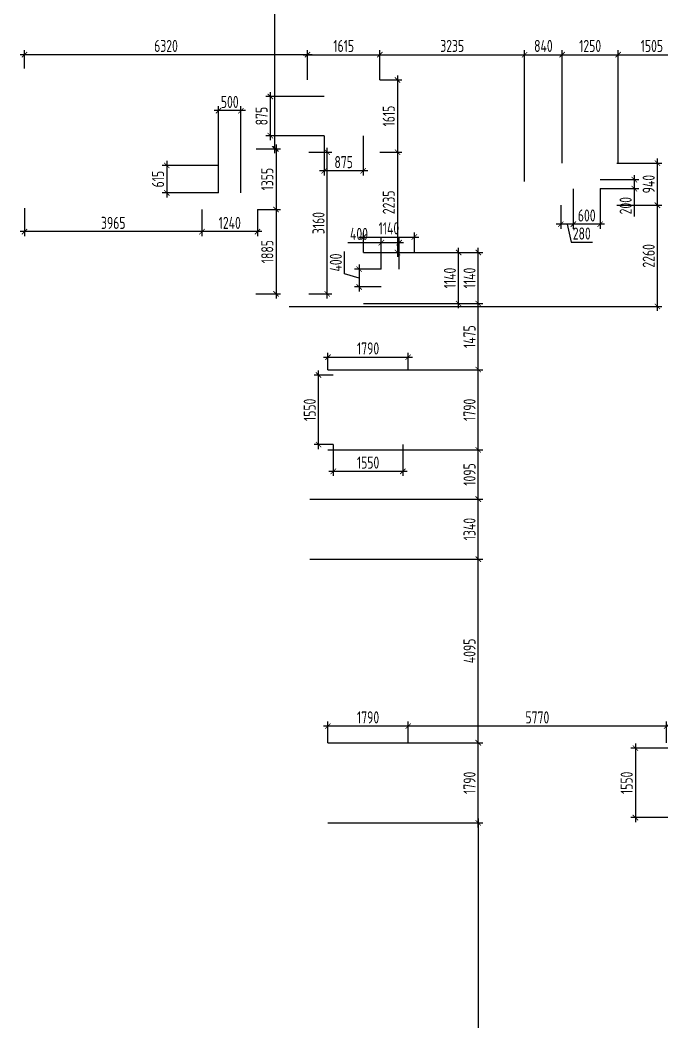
# Model space of a CAD drawing. Header units: millimetres. Extents: x -350007 to 536090, y -888 to 198380.
# Drawn here: x 188480 to 202813, y 90606 to 112961 of the extents above; entities that cross this region are included whole.
import ezdxf

# ---------------------------------------------------------------- set-up
doc = ezdxf.new("R2010")
doc.units = ezdxf.units.MM
doc.layers.add('АР_Размеры нов.', color=15, linetype='Continuous', lineweight=0)
doc.styles.add('ISOCPEUR', font='isocpeur.ttf', dxfattribs={"width": 0.7})
doc.dimstyles.new('R_100', dxfattribs={"dimtxt": 270, "dimasz": 120, "dimexe": 100, "dimexo": 0, "dimgap": 60, "dimtad": 1, "dimdec": 0, "dimrnd": 5, "dimzin": 0, "dimdsep": 46, "dimtxsty": 'ISOCPEUR', "dimblk": 'ARCHTICK', "dimcen": 0, "dimdle": 100, "dimclrd": 256, "dimclre": 256, "dimclrt": 256, "dimadec": 0, "dimazin": 0, "dimtfac": 2, "dimtdec": 0, "dimtofl": 0, "dimtmove": 1, "dimatfit": 3, "dimfxl": 1, "dimtvp": 3, "dimtolj": 1, "dimtzin": 0, "dimarcsym": 0})

# ---------------------------------------------------------------- blocks, each defined once
blk = doc.blocks.new('_ArchTick')
at = {"color": 0, "linetype": 'ByBlock', "const_width": 0.15}
blk.add_lwpolyline([(-0.5, -0.5), (0.5, 0.5)], dxfattribs=at)
blk = doc.blocks.new('*D4752')
at = {"layer": 'АР_Размеры нов.', "lineweight": -2, "transparency": 16777216}
for p, q in [((195355, 95046), (198811, 95046)), ((198711, 95146), (198711, 82176)), ((195355, 82276), (198811, 82276))]:
    blk.add_line(p, q, dxfattribs=at)
at = {"layer": 'АР_Размеры нов.', "lineweight": -2, "transparency": 16777216, "xscale": 120, "yscale": 120, "zscale": 120}
for p, rotation in [((198711, 95046), 90), ((198711, 82276), 270)]:
    blk.add_blockref('_ArchTick', p, dxfattribs=dict(at, rotation=rotation))
at = {"layer": 'АР_Размеры нов.', "transparency": 16777216, "insert": (198516, 88661), "char_height": 270, "attachment_point": 5, "rotation": 90, "style": 'ISOCPEUR'}
blk.add_mtext('\\A1;12770', dxfattribs=at)
blk = doc.blocks.new('*D4753')
at = {"layer": 'АР_Размеры нов.', "lineweight": -2, "transparency": 16777216}
for p, q in [((195355, 96837), (198811, 96837)), ((198711, 94946), (198711, 96937)), ((195355, 95046), (198811, 95046))]:
    blk.add_line(p, q, dxfattribs=at)
at = {"layer": 'АР_Размеры нов.', "lineweight": -2, "transparency": 16777216, "xscale": 120, "yscale": 120, "zscale": 120}
for p, rotation in [((198711, 96837), 90), ((198711, 95046), 270)]:
    blk.add_blockref('_ArchTick', p, dxfattribs=dict(at, rotation=rotation))
at = {"layer": 'АР_Размеры нов.', "transparency": 16777216, "insert": (198516, 95942), "char_height": 270, "attachment_point": 5, "rotation": 90, "style": 'ISOCPEUR'}
blk.add_mtext('\\A1;1790', dxfattribs=at)
blk = doc.blocks.new('*D4754')
at = {"layer": 'АР_Размеры нов.', "lineweight": -2, "transparency": 16777216}
for p, q in [((194951, 100933), (198811, 100933)), ((198711, 96737), (198711, 101033)), ((195355, 96837), (198811, 96837))]:
    blk.add_line(p, q, dxfattribs=at)
at = {"layer": 'АР_Размеры нов.', "lineweight": -2, "transparency": 16777216, "xscale": 120, "yscale": 120, "zscale": 120}
for p, rotation in [((198711, 100933), 90), ((198711, 96837), 270)]:
    blk.add_blockref('_ArchTick', p, dxfattribs=dict(at, rotation=rotation))
at = {"layer": 'АР_Размеры нов.', "transparency": 16777216, "insert": (198516, 98885), "char_height": 270, "attachment_point": 5, "rotation": 90, "style": 'ISOCPEUR'}
blk.add_mtext('\\A1;4095', dxfattribs=at)
blk = doc.blocks.new('*D4755')
at = {"layer": 'АР_Размеры нов.', "lineweight": -2, "transparency": 16777216}
for p, q in [((194951, 102273), (198811, 102273)), ((198711, 100833), (198711, 102373)), ((194951, 100933), (198811, 100933))]:
    blk.add_line(p, q, dxfattribs=at)
at = {"layer": 'АР_Размеры нов.', "lineweight": -2, "transparency": 16777216, "xscale": 120, "yscale": 120, "zscale": 120}
for p, rotation in [((198711, 102273), 90), ((198711, 100933), 270)]:
    blk.add_blockref('_ArchTick', p, dxfattribs=dict(at, rotation=rotation))
at = {"layer": 'АР_Размеры нов.', "transparency": 16777216, "insert": (198516, 101603), "char_height": 270, "attachment_point": 5, "rotation": 90, "style": 'ISOCPEUR'}
blk.add_mtext('\\A1;1340', dxfattribs=at)
blk = doc.blocks.new('*D4756')
at = {"layer": 'АР_Размеры нов.', "lineweight": -2, "transparency": 16777216}
for p, q in [((195355, 103369), (198811, 103369)), ((198711, 102173), (198711, 103469)), ((194951, 102273), (198811, 102273))]:
    blk.add_line(p, q, dxfattribs=at)
at = {"layer": 'АР_Размеры нов.', "lineweight": -2, "transparency": 16777216, "xscale": 120, "yscale": 120, "zscale": 120}
for p, rotation in [((198711, 103369), 90), ((198711, 102273), 270)]:
    blk.add_blockref('_ArchTick', p, dxfattribs=dict(at, rotation=rotation))
at = {"layer": 'АР_Размеры нов.', "transparency": 16777216, "insert": (198516, 102821), "char_height": 270, "attachment_point": 5, "rotation": 90, "style": 'ISOCPEUR'}
blk.add_mtext('\\A1;1095', dxfattribs=at)
blk = doc.blocks.new('*D4757')
at = {"layer": 'АР_Размеры нов.', "lineweight": -2, "transparency": 16777216}
for p, q in [((195355, 105160), (198811, 105160)), ((198711, 103269), (198711, 105260)), ((195355, 103369), (198811, 103369))]:
    blk.add_line(p, q, dxfattribs=at)
at = {"layer": 'АР_Размеры нов.', "lineweight": -2, "transparency": 16777216, "xscale": 120, "yscale": 120, "zscale": 120}
for p, rotation in [((198711, 105160), 90), ((198711, 103369), 270)]:
    blk.add_blockref('_ArchTick', p, dxfattribs=dict(at, rotation=rotation))
at = {"layer": 'АР_Размеры нов.', "transparency": 16777216, "insert": (198516, 104264), "char_height": 270, "attachment_point": 5, "rotation": 90, "style": 'ISOCPEUR'}
blk.add_mtext('\\A1;1790', dxfattribs=at)
blk = doc.blocks.new('*D4758')
at = {"layer": 'АР_Размеры нов.', "lineweight": -2, "transparency": 16777216}
for p, q in [((196146, 106635), (198811, 106635)), ((198711, 105060), (198711, 106735)), ((195355, 105160), (198811, 105160))]:
    blk.add_line(p, q, dxfattribs=at)
at = {"layer": 'АР_Размеры нов.', "lineweight": -2, "transparency": 16777216, "xscale": 120, "yscale": 120, "zscale": 120}
for p, rotation in [((198711, 106635), 90), ((198711, 105160), 270)]:
    blk.add_blockref('_ArchTick', p, dxfattribs=dict(at, rotation=rotation))
at = {"layer": 'АР_Размеры нов.', "transparency": 16777216, "insert": (198516, 105897), "char_height": 270, "attachment_point": 5, "rotation": 90, "style": 'ISOCPEUR'}
blk.add_mtext('\\A1;1475', dxfattribs=at)
blk = doc.blocks.new('*D4759')
at = {"layer": 'АР_Размеры нов.', "lineweight": -2, "transparency": 16777216}
for p, q in [((196146, 107775), (198811, 107775)), ((198711, 106535), (198711, 107875)), ((196146, 106635), (198811, 106635))]:
    blk.add_line(p, q, dxfattribs=at)
at = {"layer": 'АР_Размеры нов.', "lineweight": -2, "transparency": 16777216, "xscale": 120, "yscale": 120, "zscale": 120}
for p, rotation in [((198711, 107775), 90), ((198711, 106635), 270)]:
    blk.add_blockref('_ArchTick', p, dxfattribs=dict(at, rotation=rotation))
at = {"layer": 'АР_Размеры нов.', "transparency": 16777216, "insert": (198516, 107205), "char_height": 270, "attachment_point": 5, "rotation": 90, "style": 'ISOCPEUR'}
blk.add_mtext('\\A1;1140', dxfattribs=at)
blk = doc.blocks.new('*D4746')
at = {"layer": 'АР_Размеры нов.', "lineweight": -2, "transparency": 16777216}
for p, q in [((196146, 107775), (196146, 108219)), ((197284, 107775), (197284, 108219)), ((196046, 108119), (197384, 108119))]:
    blk.add_line(p, q, dxfattribs=at)
at = {"layer": 'АР_Размеры нов.', "lineweight": -2, "transparency": 16777216, "xscale": 120, "yscale": 120, "zscale": 120}
for p, rotation in [((196146, 108119), 180.0040143707892), ((197284, 108119), 0.004014370789211472)]:
    blk.add_blockref('_ArchTick', p, dxfattribs=dict(at, rotation=rotation))
at = {"layer": 'АР_Размеры нов.', "transparency": 16777216, "insert": (196715, 108314), "char_height": 270, "attachment_point": 5, "rotation": 0.004, "style": 'ISOCPEUR'}
blk.add_mtext('\\A1;1140', dxfattribs=at)
blk = doc.blocks.new('*D4747')
at = {"layer": 'АР_Размеры нов.', "lineweight": -2, "transparency": 16777216}
for p, q in [((195355, 105160), (195355, 105538)), ((197146, 105160), (197146, 105538)), ((195255, 105438), (197246, 105438))]:
    blk.add_line(p, q, dxfattribs=at)
at = {"layer": 'АР_Размеры нов.', "lineweight": -2, "transparency": 16777216, "xscale": 120, "yscale": 120, "zscale": 120, "rotation": 180}
blk.add_blockref('_ArchTick', (195355, 105438), dxfattribs=at)
at = {"layer": 'АР_Размеры нов.', "lineweight": -2, "transparency": 16777216, "xscale": 120, "yscale": 120, "zscale": 120}
blk.add_blockref('_ArchTick', (197146, 105438), dxfattribs=at)
at = {"layer": 'АР_Размеры нов.', "transparency": 16777216, "insert": (196251, 105633), "char_height": 270, "attachment_point": 5, "style": 'ISOCPEUR'}
blk.add_mtext('\\A1;1790', dxfattribs=at)
blk = doc.blocks.new('*D4742')
at = {"layer": 'АР_Размеры нов.', "lineweight": -2, "transparency": 16777216}
for p, q in [((195144, 103389), (195144, 105140)), ((195475, 105040), (195044, 105040)), ((195475, 103489), (195044, 103489))]:
    blk.add_line(p, q, dxfattribs=at)
at = {"layer": 'АР_Размеры нов.', "lineweight": -2, "transparency": 16777216, "xscale": 120, "yscale": 120, "zscale": 120}
for p, rotation in [((195144, 105040), 90), ((195144, 103489), 270)]:
    blk.add_blockref('_ArchTick', p, dxfattribs=dict(at, rotation=rotation))
at = {"layer": 'АР_Размеры нов.', "transparency": 16777216, "insert": (194949, 104264), "char_height": 270, "attachment_point": 5, "rotation": 90, "style": 'ISOCPEUR'}
blk.add_mtext('\\A1;1550', dxfattribs=at)
blk = doc.blocks.new('*D4743')
at = {"layer": 'АР_Размеры нов.', "lineweight": -2, "transparency": 16777216}
for p, q in [((195475, 103489), (195475, 102792)), ((197026, 103489), (197026, 102792)), ((195375, 102892), (197126, 102892))]:
    blk.add_line(p, q, dxfattribs=at)
at = {"layer": 'АР_Размеры нов.', "lineweight": -2, "transparency": 16777216, "xscale": 120, "yscale": 120, "zscale": 120, "rotation": 180}
blk.add_blockref('_ArchTick', (195475, 102892), dxfattribs=at)
at = {"layer": 'АР_Размеры нов.', "lineweight": -2, "transparency": 16777216, "xscale": 120, "yscale": 120, "zscale": 120}
blk.add_blockref('_ArchTick', (197026, 102892), dxfattribs=at)
at = {"layer": 'АР_Размеры нов.', "transparency": 16777216, "insert": (196251, 103087), "char_height": 270, "attachment_point": 5, "style": 'ISOCPEUR'}
blk.add_mtext('\\A1;1550', dxfattribs=at)
blk = doc.blocks.new('*D4745')
at = {"layer": 'АР_Размеры нов.', "lineweight": -2, "transparency": 16777216}
for p, q in [((197146, 96837), (197146, 97307)), ((202915, 96837), (202915, 97307)), ((203015, 97207), (197046, 97207))]:
    blk.add_line(p, q, dxfattribs=at)
at = {"layer": 'АР_Размеры нов.', "lineweight": -2, "transparency": 16777216, "xscale": 120, "yscale": 120, "zscale": 120, "rotation": 180}
blk.add_blockref('_ArchTick', (197146, 97207), dxfattribs=at)
at = {"layer": 'АР_Размеры нов.', "lineweight": -2, "transparency": 16777216, "xscale": 120, "yscale": 120, "zscale": 120}
blk.add_blockref('_ArchTick', (202915, 97207), dxfattribs=at)
at = {"layer": 'АР_Размеры нов.', "transparency": 16777216, "insert": (200031, 97402), "char_height": 270, "attachment_point": 5, "style": 'ISOCPEUR'}
blk.add_mtext('\\A1;5770', dxfattribs=at)
blk = doc.blocks.new('*D4580')
at = {"layer": 'АР_Размеры нов.', "lineweight": -2, "transparency": 16777216}
for p, q in [((195355, 96837), (195355, 97307)), ((197146, 96837), (197146, 97307)), ((197246, 97207), (195255, 97207))]:
    blk.add_line(p, q, dxfattribs=at)
at = {"layer": 'АР_Размеры нов.', "lineweight": -2, "transparency": 16777216, "xscale": 120, "yscale": 120, "zscale": 120, "rotation": 180}
blk.add_blockref('_ArchTick', (195355, 97207), dxfattribs=at)
at = {"layer": 'АР_Размеры нов.', "lineweight": -2, "transparency": 16777216, "xscale": 120, "yscale": 120, "zscale": 120}
blk.add_blockref('_ArchTick', (197146, 97207), dxfattribs=at)
at = {"layer": 'АР_Размеры нов.', "transparency": 16777216, "insert": (196251, 97402), "char_height": 270, "attachment_point": 5, "style": 'ISOCPEUR'}
blk.add_mtext('\\A1;1790', dxfattribs=at)
blk = doc.blocks.new('*D4587')
at = {"layer": 'АР_Размеры нов.', "lineweight": -2, "transparency": 16777216}
for p, q in [((202220, 96817), (202220, 95066)), ((203035, 96717), (202120, 96717)), ((203035, 95166), (202120, 95166))]:
    blk.add_line(p, q, dxfattribs=at)
at = {"layer": 'АР_Размеры нов.', "lineweight": -2, "transparency": 16777216, "xscale": 120, "yscale": 120, "zscale": 120}
for p, rotation in [((202220, 96717), 90), ((202220, 95166), 270)]:
    blk.add_blockref('_ArchTick', p, dxfattribs=dict(at, rotation=rotation))
at = {"layer": 'АР_Размеры нов.', "transparency": 16777216, "insert": (202025, 95942), "char_height": 270, "attachment_point": 5, "rotation": 90, "style": 'ISOCPEUR'}
blk.add_mtext('\\A1;1550', dxfattribs=at)
blk = doc.blocks.new('*D4595')
at = {"layer": 'АР_Размеры нов.', "lineweight": -2, "transparency": 16777216}
for p, q in [((200833, 109196), (200833, 108305)), ((201433, 109199), (201433, 108305)), ((201533, 108405), (200733, 108405))]:
    blk.add_line(p, q, dxfattribs=at)
at = {"layer": 'АР_Размеры нов.', "lineweight": -2, "transparency": 16777216, "xscale": 120, "yscale": 120, "zscale": 120, "rotation": 180}
blk.add_blockref('_ArchTick', (200833, 108405), dxfattribs=at)
at = {"layer": 'АР_Размеры нов.', "lineweight": -2, "transparency": 16777216, "xscale": 120, "yscale": 120, "zscale": 120}
blk.add_blockref('_ArchTick', (201433, 108405), dxfattribs=at)
at = {"layer": 'АР_Размеры нов.', "transparency": 16777216, "insert": (201133, 108600), "char_height": 270, "attachment_point": 5, "style": 'ISOCPEUR'}
blk.add_mtext('\\A1;600', dxfattribs=at)
blk = doc.blocks.new('*D4596')
at = {"layer": 'АР_Размеры нов.', "lineweight": -2, "transparency": 16777216}
for p, q in [((201433, 109400), (202297, 109400)), ((202197, 109099), (202197, 109500)), ((201433, 109199), (202297, 109199)), ((202197, 108580), (202197, 109199))]:
    blk.add_line(p, q, dxfattribs=at)
at = {"layer": 'АР_Размеры нов.', "lineweight": -2, "transparency": 16777216, "xscale": 120, "yscale": 120, "zscale": 120}
for p, rotation in [((202197, 109400), 90), ((202197, 109199), 270)]:
    blk.add_blockref('_ArchTick', p, dxfattribs=dict(at, rotation=rotation))
at = {"layer": 'АР_Размеры нов.', "transparency": 16777216, "insert": (202002, 108819), "char_height": 270, "attachment_point": 5, "rotation": 90, "style": 'ISOCPEUR'}
blk.add_mtext('\\A1;200', dxfattribs=at)
blk = doc.blocks.new('*D4599')
at = {"layer": 'АР_Размеры нов.', "lineweight": -2, "transparency": 16777216}
for p, q in [((200833, 109196), (200833, 108305)), ((200554, 108829), (200554, 108305)), ((200933, 108405), (200454, 108405)), ((200694, 108405), (200782, 108002)), ((200782, 108002), (201261, 108002))]:
    blk.add_line(p, q, dxfattribs=at)
at = {"layer": 'АР_Размеры нов.', "lineweight": -2, "transparency": 16777216, "xscale": 120, "yscale": 120, "zscale": 120, "rotation": 180}
blk.add_blockref('_ArchTick', (200554, 108405), dxfattribs=at)
at = {"layer": 'АР_Размеры нов.', "lineweight": -2, "transparency": 16777216, "xscale": 120, "yscale": 120, "zscale": 120}
blk.add_blockref('_ArchTick', (200833, 108405), dxfattribs=at)
at = {"layer": 'АР_Размеры нов.', "transparency": 16777216, "insert": (201022, 108197), "char_height": 270, "attachment_point": 5, "style": 'ISOCPEUR'}
blk.add_mtext('\\A1;280', dxfattribs=at)
blk = doc.blocks.new('*D4600')
at = {"layer": 'АР_Размеры нов.', "lineweight": -2, "transparency": 16777216}
for p, q in [((201803, 109770), (202811, 109770)), ((202711, 108729), (202711, 109870)), ((201803, 108829), (202811, 108829))]:
    blk.add_line(p, q, dxfattribs=at)
at = {"layer": 'АР_Размеры нов.', "lineweight": -2, "transparency": 16777216, "xscale": 120, "yscale": 120, "zscale": 120}
for p, rotation in [((202711, 109770), 90), ((202711, 108829), 270)]:
    blk.add_blockref('_ArchTick', p, dxfattribs=dict(at, rotation=rotation))
at = {"layer": 'АР_Размеры нов.', "transparency": 16777216, "insert": (202516, 109300), "char_height": 270, "attachment_point": 5, "rotation": 90, "style": 'ISOCPEUR'}
blk.add_mtext('\\A1;940', dxfattribs=at)
blk = doc.blocks.new('*D4601')
at = {"layer": 'АР_Размеры нов.', "lineweight": -2, "transparency": 16777216}
for p, q in [((202711, 106471), (202711, 108929)), ((201803, 108829), (202811, 108829)), ((194489, 106571), (202811, 106571))]:
    blk.add_line(p, q, dxfattribs=at)
at = {"layer": 'АР_Размеры нов.', "lineweight": -2, "transparency": 16777216, "xscale": 120, "yscale": 120, "zscale": 120}
for p, rotation in [((202711, 108829), 90), ((202711, 106571), 270)]:
    blk.add_blockref('_ArchTick', p, dxfattribs=dict(at, rotation=rotation))
at = {"layer": 'АР_Размеры нов.', "transparency": 16777216, "insert": (202516, 107700), "char_height": 270, "attachment_point": 5, "rotation": 90, "style": 'ISOCPEUR'}
blk.add_mtext('\\A1;2260', dxfattribs=at)
blk = doc.blocks.new('*D4668')
at = {"layer": 'АР_Размеры нов.', "lineweight": -2, "transparency": 16777216}
for p, q in [((193782, 110087), (194295, 110087)), ((194195, 110187), (194195, 108635)), ((193782, 108735), (194295, 108735))]:
    blk.add_line(p, q, dxfattribs=at)
at = {"layer": 'АР_Размеры нов.', "lineweight": -2, "transparency": 16777216, "xscale": 120, "yscale": 120, "zscale": 120}
for p, rotation in [((194195, 110087), 90), ((194195, 108735), 270)]:
    blk.add_blockref('_ArchTick', p, dxfattribs=dict(at, rotation=rotation))
at = {"layer": 'АР_Размеры нов.', "transparency": 16777216, "insert": (194000, 109411), "char_height": 270, "attachment_point": 5, "rotation": 90, "style": 'ISOCPEUR'}
blk.add_mtext('\\A1;1355', dxfattribs=at)
blk = doc.blocks.new('*D4669')
at = {"layer": 'АР_Размеры нов.', "lineweight": -2, "transparency": 16777216}
for p, q in [((192542, 108735), (192542, 108140)), ((193782, 108735), (193782, 108140)), ((193882, 108240), (192442, 108240))]:
    blk.add_line(p, q, dxfattribs=at)
at = {"layer": 'АР_Размеры нов.', "lineweight": -2, "transparency": 16777216, "xscale": 120, "yscale": 120, "zscale": 120, "rotation": 180}
blk.add_blockref('_ArchTick', (192542, 108240), dxfattribs=at)
at = {"layer": 'АР_Размеры нов.', "lineweight": -2, "transparency": 16777216, "xscale": 120, "yscale": 120, "zscale": 120}
blk.add_blockref('_ArchTick', (193782, 108240), dxfattribs=at)
at = {"layer": 'АР_Размеры нов.', "transparency": 16777216, "insert": (193162, 108435), "char_height": 270, "attachment_point": 5, "style": 'ISOCPEUR'}
blk.add_mtext('\\A1;1240', dxfattribs=at)
blk = doc.blocks.new('*D4670')
at = {"layer": 'АР_Размеры нов.', "lineweight": -2, "transparency": 16777216}
for p, q in [((188580, 108760), (188580, 108140)), ((192542, 108735), (192542, 108140)), ((192642, 108240), (188480, 108240))]:
    blk.add_line(p, q, dxfattribs=at)
at = {"layer": 'АР_Размеры нов.', "lineweight": -2, "transparency": 16777216, "xscale": 120, "yscale": 120, "zscale": 120, "rotation": 180}
blk.add_blockref('_ArchTick', (188580, 108240), dxfattribs=at)
at = {"layer": 'АР_Размеры нов.', "lineweight": -2, "transparency": 16777216, "xscale": 120, "yscale": 120, "zscale": 120}
blk.add_blockref('_ArchTick', (192542, 108240), dxfattribs=at)
at = {"layer": 'АР_Размеры нов.', "transparency": 16777216, "insert": (190561, 108435), "char_height": 270, "attachment_point": 5, "style": 'ISOCPEUR'}
blk.add_mtext('\\A1;3965', dxfattribs=at)
blk = doc.blocks.new('*D4671')
at = {"layer": 'АР_Размеры нов.', "lineweight": -2, "transparency": 16777216}
for p, q in [((193782, 108735), (194295, 108735)), ((194195, 108835), (194195, 106751)), ((193748, 106851), (194295, 106851))]:
    blk.add_line(p, q, dxfattribs=at)
at = {"layer": 'АР_Размеры нов.', "lineweight": -2, "transparency": 16777216, "xscale": 120, "yscale": 120, "zscale": 120}
for p, rotation in [((194195, 108735), 90), ((194195, 106851), 270)]:
    blk.add_blockref('_ArchTick', p, dxfattribs=dict(at, rotation=rotation))
at = {"layer": 'АР_Размеры нов.', "transparency": 16777216, "insert": (194000, 107793), "char_height": 270, "attachment_point": 5, "rotation": 90, "style": 'ISOCPEUR'}
blk.add_mtext('\\A1;1885', dxfattribs=at)
blk = doc.blocks.new('*D4672')
at = {"layer": 'АР_Размеры нов.', "lineweight": -2, "transparency": 16777216}
for p, q in [((197315, 107775), (198372, 107775)), ((198272, 106535), (198272, 107875)), ((197315, 106635), (198372, 106635))]:
    blk.add_line(p, q, dxfattribs=at)
at = {"layer": 'АР_Размеры нов.', "lineweight": -2, "transparency": 16777216, "xscale": 120, "yscale": 120, "zscale": 120}
for p, rotation in [((198272, 107775), 90), ((198272, 106635), 270)]:
    blk.add_blockref('_ArchTick', p, dxfattribs=dict(at, rotation=rotation))
at = {"layer": 'АР_Размеры нов.', "transparency": 16777216, "insert": (198077, 107205), "char_height": 270, "attachment_point": 5, "rotation": 90, "style": 'ISOCPEUR'}
blk.add_mtext('\\A1;1140', dxfattribs=at)
blk = doc.blocks.new('*D4673')
at = {"layer": 'АР_Размеры нов.', "lineweight": -2, "transparency": 16777216}
for p, q in [((194929, 110011), (195439, 110011)), ((195339, 106751), (195339, 110111)), ((194929, 106851), (195439, 106851))]:
    blk.add_line(p, q, dxfattribs=at)
at = {"layer": 'АР_Размеры нов.', "lineweight": -2, "transparency": 16777216, "xscale": 120, "yscale": 120, "zscale": 120}
for p, rotation in [((195339, 110011), 90), ((195339, 106851), 270)]:
    blk.add_blockref('_ArchTick', p, dxfattribs=dict(at, rotation=rotation))
at = {"layer": 'АР_Размеры нов.', "transparency": 16777216, "insert": (195144, 108431), "char_height": 270, "attachment_point": 5, "rotation": 90, "style": 'ISOCPEUR'}
blk.add_mtext('\\A1;3160', dxfattribs=at)
blk = doc.blocks.new('*D4674')
at = {"layer": 'АР_Размеры нов.', "lineweight": -2, "transparency": 16777216}
for p, q in [((196512, 111624), (197008, 111624)), ((196908, 111724), (196908, 109911)), ((196512, 110011), (197008, 110011))]:
    blk.add_line(p, q, dxfattribs=at)
at = {"layer": 'АР_Размеры нов.', "lineweight": -2, "transparency": 16777216, "xscale": 120, "yscale": 120, "zscale": 120}
for p, rotation in [((196908, 111624), 90), ((196908, 110011), 270)]:
    blk.add_blockref('_ArchTick', p, dxfattribs=dict(at, rotation=rotation))
at = {"layer": 'АР_Размеры нов.', "transparency": 16777216, "insert": (196713, 110818), "char_height": 270, "attachment_point": 5, "rotation": 90, "style": 'ISOCPEUR'}
blk.add_mtext('\\A1;1615', dxfattribs=at)
blk = doc.blocks.new('*D4675')
at = {"layer": 'АР_Размеры нов.', "lineweight": -2, "transparency": 16777216}
for p, q in [((188580, 111883), (188580, 112288)), ((194899, 111624), (194899, 112288)), ((194999, 112188), (188480, 112188))]:
    blk.add_line(p, q, dxfattribs=at)
at = {"layer": 'АР_Размеры нов.', "lineweight": -2, "transparency": 16777216, "xscale": 120, "yscale": 120, "zscale": 120, "rotation": 180}
blk.add_blockref('_ArchTick', (188580, 112188), dxfattribs=at)
at = {"layer": 'АР_Размеры нов.', "lineweight": -2, "transparency": 16777216, "xscale": 120, "yscale": 120, "zscale": 120}
blk.add_blockref('_ArchTick', (194899, 112188), dxfattribs=at)
at = {"layer": 'АР_Размеры нов.', "transparency": 16777216, "insert": (191739, 112383), "char_height": 270, "attachment_point": 5, "style": 'ISOCPEUR'}
blk.add_mtext('\\A1;6320', dxfattribs=at)
blk = doc.blocks.new('*D4676')
at = {"layer": 'АР_Размеры нов.', "lineweight": -2, "transparency": 16777216}
for p, q in [((194899, 111624), (194899, 112288)), ((196512, 111624), (196512, 112288)), ((194799, 112188), (196612, 112188))]:
    blk.add_line(p, q, dxfattribs=at)
at = {"layer": 'АР_Размеры нов.', "lineweight": -2, "transparency": 16777216, "xscale": 120, "yscale": 120, "zscale": 120, "rotation": 180}
blk.add_blockref('_ArchTick', (194899, 112188), dxfattribs=at)
at = {"layer": 'АР_Размеры нов.', "lineweight": -2, "transparency": 16777216, "xscale": 120, "yscale": 120, "zscale": 120}
blk.add_blockref('_ArchTick', (196512, 112188), dxfattribs=at)
at = {"layer": 'АР_Размеры нов.', "transparency": 16777216, "insert": (195706, 112383), "char_height": 270, "attachment_point": 5, "style": 'ISOCPEUR'}
blk.add_mtext('\\A1;1615', dxfattribs=at)
blk = doc.blocks.new('*D4677')
at = {"layer": 'АР_Размеры нов.', "lineweight": -2, "transparency": 16777216}
for p, q in [((196512, 111624), (196512, 112288)), ((199746, 109361), (199746, 112288)), ((196412, 112188), (199846, 112188))]:
    blk.add_line(p, q, dxfattribs=at)
at = {"layer": 'АР_Размеры нов.', "lineweight": -2, "transparency": 16777216, "xscale": 120, "yscale": 120, "zscale": 120, "rotation": 180}
blk.add_blockref('_ArchTick', (196512, 112188), dxfattribs=at)
at = {"layer": 'АР_Размеры нов.', "lineweight": -2, "transparency": 16777216, "xscale": 120, "yscale": 120, "zscale": 120}
blk.add_blockref('_ArchTick', (199746, 112188), dxfattribs=at)
at = {"layer": 'АР_Размеры нов.', "transparency": 16777216, "insert": (198129, 112383), "char_height": 270, "attachment_point": 5, "style": 'ISOCPEUR'}
blk.add_mtext('\\A1;3235', dxfattribs=at)
blk = doc.blocks.new('*D4678')
at = {"layer": 'АР_Размеры нов.', "lineweight": -2, "transparency": 16777216}
for p, q in [((199746, 109361), (199746, 112288)), ((200584, 109770), (200584, 112288)), ((199646, 112188), (200684, 112188))]:
    blk.add_line(p, q, dxfattribs=at)
at = {"layer": 'АР_Размеры нов.', "lineweight": -2, "transparency": 16777216, "xscale": 120, "yscale": 120, "zscale": 120, "rotation": 180}
blk.add_blockref('_ArchTick', (199746, 112188), dxfattribs=at)
at = {"layer": 'АР_Размеры нов.', "lineweight": -2, "transparency": 16777216, "xscale": 120, "yscale": 120, "zscale": 120}
blk.add_blockref('_ArchTick', (200584, 112188), dxfattribs=at)
at = {"layer": 'АР_Размеры нов.', "transparency": 16777216, "insert": (200165, 112383), "char_height": 270, "attachment_point": 5, "style": 'ISOCPEUR'}
blk.add_mtext('\\A1;840', dxfattribs=at)
blk = doc.blocks.new('*D4679')
at = {"layer": 'АР_Размеры нов.', "lineweight": -2, "transparency": 16777216}
for p, q in [((200584, 109770), (200584, 112288)), ((201834, 109770), (201834, 112288)), ((200484, 112188), (201934, 112188))]:
    blk.add_line(p, q, dxfattribs=at)
at = {"layer": 'АР_Размеры нов.', "lineweight": -2, "transparency": 16777216, "xscale": 120, "yscale": 120, "zscale": 120, "rotation": 180}
blk.add_blockref('_ArchTick', (200584, 112188), dxfattribs=at)
at = {"layer": 'АР_Размеры нов.', "lineweight": -2, "transparency": 16777216, "xscale": 120, "yscale": 120, "zscale": 120}
blk.add_blockref('_ArchTick', (201834, 112188), dxfattribs=at)
at = {"layer": 'АР_Размеры нов.', "transparency": 16777216, "insert": (201209, 112383), "char_height": 270, "attachment_point": 5, "style": 'ISOCPEUR'}
blk.add_mtext('\\A1;1250', dxfattribs=at)
blk = doc.blocks.new('*D4680')
at = {"layer": 'АР_Размеры нов.', "lineweight": -2, "transparency": 16777216}
for p, q in [((201834, 109770), (201834, 112288)), ((203341, 109909), (203341, 112288)), ((201734, 112188), (203441, 112188))]:
    blk.add_line(p, q, dxfattribs=at)
at = {"layer": 'АР_Размеры нов.', "lineweight": -2, "transparency": 16777216, "xscale": 120, "yscale": 120, "zscale": 120, "rotation": 180}
blk.add_blockref('_ArchTick', (201834, 112188), dxfattribs=at)
at = {"layer": 'АР_Размеры нов.', "lineweight": -2, "transparency": 16777216, "xscale": 120, "yscale": 120, "zscale": 120}
blk.add_blockref('_ArchTick', (203341, 112188), dxfattribs=at)
at = {"layer": 'АР_Размеры нов.', "transparency": 16777216, "insert": (202587, 112383), "char_height": 270, "attachment_point": 5, "style": 'ISOCPEUR'}
blk.add_mtext('\\A1;1505', dxfattribs=at)
blk = doc.blocks.new('*D4682')
at = {"layer": 'АР_Размеры нов.', "lineweight": -2, "transparency": 16777216}
for p, q in [((196512, 110011), (197008, 110011)), ((196908, 110111), (196908, 107675)), ((196534, 107775), (197008, 107775))]:
    blk.add_line(p, q, dxfattribs=at)
at = {"layer": 'АР_Размеры нов.', "lineweight": -2, "transparency": 16777216, "xscale": 120, "yscale": 120, "zscale": 120}
for p, rotation in [((196908, 110011), 90), ((196908, 107775), 270)]:
    blk.add_blockref('_ArchTick', p, dxfattribs=dict(at, rotation=rotation))
at = {"layer": 'АР_Размеры нов.', "transparency": 16777216, "insert": (196713, 108893), "char_height": 270, "attachment_point": 5, "rotation": 90, "style": 'ISOCPEUR'}
blk.add_mtext('\\A1;2235', dxfattribs=at)
blk = doc.blocks.new('*D4683')
at = {"layer": 'АР_Размеры нов.', "lineweight": -2, "transparency": 16777216}
for p, q in [((195726, 107302), (195726, 107800)), ((196546, 107405), (195951, 107405)), ((196051, 107505), (196051, 106905)), ((196051, 107205), (195726, 107302)), ((196546, 107005), (195951, 107005))]:
    blk.add_line(p, q, dxfattribs=at)
at = {"layer": 'АР_Размеры нов.', "lineweight": -2, "transparency": 16777216, "xscale": 120, "yscale": 120, "zscale": 120}
for p, rotation in [((196051, 107405), 90), ((196051, 107005), 270)]:
    blk.add_blockref('_ArchTick', p, dxfattribs=dict(at, rotation=rotation))
at = {"layer": 'АР_Размеры нов.', "transparency": 16777216, "insert": (195531, 107551), "char_height": 270, "attachment_point": 5, "rotation": 90, "style": 'ISOCPEUR'}
blk.add_mtext('\\A1;400', dxfattribs=at)
blk = doc.blocks.new('*D4684')
at = {"layer": 'АР_Размеры нов.', "lineweight": -2, "transparency": 16777216}
for p, q in [((195799, 107995), (196546, 107995)), ((196446, 107995), (197045, 107995)), ((196546, 107405), (196546, 108095)), ((196945, 107405), (196945, 108095))]:
    blk.add_line(p, q, dxfattribs=at)
at = {"layer": 'АР_Размеры нов.', "lineweight": -2, "transparency": 16777216, "xscale": 120, "yscale": 120, "zscale": 120, "rotation": 180}
blk.add_blockref('_ArchTick', (196546, 107995), dxfattribs=at)
at = {"layer": 'АР_Размеры нов.', "lineweight": -2, "transparency": 16777216, "xscale": 120, "yscale": 120, "zscale": 120}
blk.add_blockref('_ArchTick', (196945, 107995), dxfattribs=at)
at = {"layer": 'АР_Размеры нов.', "transparency": 16777216, "insert": (196048, 108190), "char_height": 270, "attachment_point": 5, "style": 'ISOCPEUR'}
blk.add_mtext('\\A1;400', dxfattribs=at)
blk = doc.blocks.new('*D4685')
at = {"layer": 'АР_Размеры нов.', "lineweight": -2, "transparency": 16777216}
for p, q in [((193512, 110939), (192812, 110939)), ((192912, 109105), (192912, 111039)), ((193412, 109105), (193412, 111039))]:
    blk.add_line(p, q, dxfattribs=at)
at = {"layer": 'АР_Размеры нов.', "lineweight": -2, "transparency": 16777216, "xscale": 120, "yscale": 120, "zscale": 120, "rotation": 180}
blk.add_blockref('_ArchTick', (192912, 110939), dxfattribs=at)
at = {"layer": 'АР_Размеры нов.', "lineweight": -2, "transparency": 16777216, "xscale": 120, "yscale": 120, "zscale": 120}
blk.add_blockref('_ArchTick', (193412, 110939), dxfattribs=at)
at = {"layer": 'АР_Размеры нов.', "transparency": 16777216, "insert": (193162, 111134), "char_height": 270, "attachment_point": 5, "style": 'ISOCPEUR'}
blk.add_mtext('\\A1;500', dxfattribs=at)
blk = doc.blocks.new('*D4686')
at = {"layer": 'АР_Размеры нов.', "lineweight": -2, "transparency": 16777216}
for p, q in [((191756, 109817), (191756, 109005)), ((192912, 109717), (191656, 109717)), ((192912, 109105), (191656, 109105))]:
    blk.add_line(p, q, dxfattribs=at)
at = {"layer": 'АР_Размеры нов.', "lineweight": -2, "transparency": 16777216, "xscale": 120, "yscale": 120, "zscale": 120}
for p, rotation in [((191756, 109717), 90), ((191756, 109105), 270)]:
    blk.add_blockref('_ArchTick', p, dxfattribs=dict(at, rotation=rotation))
at = {"layer": 'АР_Размеры нов.', "transparency": 16777216, "insert": (191561, 109411), "char_height": 270, "attachment_point": 5, "rotation": 90, "style": 'ISOCPEUR'}
blk.add_mtext('\\A1;615', dxfattribs=at)
blk = doc.blocks.new('*D4687')
at = {"layer": 'АР_Размеры нов.', "lineweight": -2, "transparency": 16777216}
for p, q in [((195269, 110381), (195269, 109496)), ((196142, 110381), (196142, 109496)), ((196242, 109596), (195169, 109596))]:
    blk.add_line(p, q, dxfattribs=at)
at = {"layer": 'АР_Размеры нов.', "lineweight": -2, "transparency": 16777216, "xscale": 120, "yscale": 120, "zscale": 120, "rotation": 180}
blk.add_blockref('_ArchTick', (195269, 109596), dxfattribs=at)
at = {"layer": 'АР_Размеры нов.', "lineweight": -2, "transparency": 16777216, "xscale": 120, "yscale": 120, "zscale": 120}
blk.add_blockref('_ArchTick', (196142, 109596), dxfattribs=at)
at = {"layer": 'АР_Размеры нов.', "transparency": 16777216, "insert": (195706, 109791), "char_height": 270, "attachment_point": 5, "style": 'ISOCPEUR'}
blk.add_mtext('\\A1;875', dxfattribs=at)
blk = doc.blocks.new('*D4688')
at = {"layer": 'АР_Размеры нов.', "lineweight": -2, "transparency": 16777216}
for p, q in [((194068, 111354), (194068, 110281)), ((195269, 111254), (193968, 111254)), ((195269, 110381), (193968, 110381))]:
    blk.add_line(p, q, dxfattribs=at)
at = {"layer": 'АР_Размеры нов.', "lineweight": -2, "transparency": 16777216, "xscale": 120, "yscale": 120, "zscale": 120}
for p, rotation in [((194068, 111254), 90), ((194068, 110381), 270)]:
    blk.add_blockref('_ArchTick', p, dxfattribs=dict(at, rotation=rotation))
at = {"layer": 'АР_Размеры нов.', "transparency": 16777216, "insert": (193873, 110818), "char_height": 270, "attachment_point": 5, "rotation": 90, "style": 'ISOCPEUR'}
blk.add_mtext('\\A1;875', dxfattribs=at)
blk = doc.blocks.new('*D4710')
at = {"layer": 'АР_Размеры нов.', "lineweight": -2, "transparency": 16777216}
for p, q in [((193401, 118043), (194265, 118043)), ((194165, 118143), (194165, 109987)), ((193752, 110087), (194265, 110087))]:
    blk.add_line(p, q, dxfattribs=at)
at = {"layer": 'АР_Размеры нов.', "lineweight": -2, "transparency": 16777216, "xscale": 120, "yscale": 120, "zscale": 120}
for p, rotation in [((194165, 118043), 90), ((194165, 110087), 270)]:
    blk.add_blockref('_ArchTick', p, dxfattribs=dict(at, rotation=rotation))
at = {"layer": 'АР_Размеры нов.', "transparency": 16777216, "insert": (193970, 114065), "char_height": 270, "attachment_point": 5, "rotation": 90, "style": 'ISOCPEUR'}
blk.add_mtext('\\A1;7955', dxfattribs=at)

msp = doc.modelspace()

# ---------------------------------------------------------------- dimensions: what is measured, and where the dimension line sits
at = {"layer": 'АР_Размеры нов.'}
for base, p1, p2, picture, middle in [((194164.6323, 110087.412), (193400.5529, 118042.9325), (193751.8739, 110087.412), '*D4710', (193969.6323, 114065.1722)), ((196907.5, 110011.3), (196512.2, 111624.3), (196512.2, 110011.3), '*D4674', (196712.5, 110817.8)), ((194067.7, 110381.3), (195269.2, 111254.3), (195269.2, 110381.3), '*D4688', (193872.7, 110817.8)), ((194194.9, 108734.7), (193782.1, 110087.4), (193782.1, 108734.7), '*D4668', (193999.9, 109411)), ((195339.2, 110011.3), (194929.4, 106850.7), (194929.4, 110011.3), '*D4673', (195144.2, 108431)), ((196907.5, 107774.9), (196512.2, 110011.3), (196533.9, 107774.9), '*D4682', (196712.5, 108893.1)), ((191755.5, 109104.7), (192912.1, 109717.4), (192912.1, 109104.7), '*D4686', (191560.5, 109411)), ((202710.9206, 109770.3489), (201803.4354, 108828.828), (201803.4354, 109770.3489), '*D4600', (202515.9206, 109299.5885)), ((202710.9, 108828.8), (194489.2, 106570.7), (201803.4, 108828.8), '*D4601', (202515.9, 107699.8)), ((194194.9, 106850.7), (193782.1, 108734.7), (193748.1, 106850.7), '*D4671', (193999.9, 107792.7)), ((196051.4, 107004.9), (196546.4, 107404.9), (196546.4, 107004.9), '*D4683', (195531.4, 107362.4)), ((198711, 107774.9), (196146.1, 106634.9), (196146.1, 107774.9), '*D4759', (198516, 107204.9)), ((198271.7, 107775), (197314.6, 106635), (197314.6, 107775), '*D4672', (198076.7, 107205)), ((198711, 106634.9), (195355, 105160), (196146.1, 106634.9), '*D4758', (198516, 105897.4)), ((195143.8, 105040), (195475, 103489), (195475, 105040), '*D4742', (194948.8, 104264.5)), ((198711, 105160), (195355, 103369), (195355, 105160), '*D4757', (198516, 104264.5)), ((198711, 103369), (194951.3, 102273.1), (195355, 103369), '*D4756', (198516, 102821)), ((198711, 102273.1), (194951.3, 100933.1), (194951.3, 102273.1), '*D4755', (198516, 101603.1)), ((198711, 100933.1), (195355, 96837), (194951.3, 100933.1), '*D4754', (198516, 98885.1)), ((198711, 96837), (195355, 95046), (195355, 96837), '*D4753', (198516, 95941.5)), ((202220, 95166), (203035.1, 96717), (203035.1, 95166), '*D4587', (202025, 95941.5)), ((198711, 82275.7), (195355, 95046), (195355, 82275.7), '*D4752', (198516, 88660.9))]:
    dim = msp.add_linear_dim(base=base, p1=p1, p2=p2, angle=90, dimstyle='R_100', override={"dimpost": '\\X'}, dxfattribs=at)
    dim.commit()
    dim.dimension.update_dxf_attribs({"geometry": picture, "text_midpoint": middle})
for base, p1, p2, picture, middle in [((188579.6, 112187.6), (194899.2, 111624.3), (188579.6, 111883.5), '*D4675', (191739.4, 112382.6)), ((196512.2, 112187.6), (194899.2, 111624.3), (196512.2, 111624.3), '*D4676', (195705.7, 112382.6)), ((199746.3, 112187.6), (196512.2, 111624.3), (199746.3, 109361.2), '*D4677', (198129.2, 112382.6)), ((200584.4, 112187.6), (199746.3, 109361.2), (200584.4, 109770.3), '*D4678', (200165.4, 112382.6)), ((201833.7, 112187.6), (200584.4, 109770.3), (201833.7, 109770.3), '*D4679', (201209.1, 112382.6)), ((203341, 112187.6), (201833.7, 109770.3), (203341, 109909.3), '*D4680', (202587.4, 112382.6)), ((192912.1, 110939.4), (193412.1, 109104.7), (192912.1, 109104.7), '*D4685', (193162.1, 111134.4)), ((195269.2, 109595.7), (196142.2, 110381.3), (195269.2, 110381.3), '*D4687', (195705.7, 109790.7)), ((200833.2, 108405.3), (201433.4, 109198.8), (200833.2, 109196.1), '*D4595', (201133.3, 108600.3)), ((188579.5524, 108239.7189), (192542.1287, 108734.662), (188579.5524, 108759.6358), '*D4670', (190560.8405, 108434.7189)), ((192542.1, 108239.7), (193782.1, 108734.7), (192542.1, 108734.7), '*D4669', (193162.1, 108434.7)), ((197146, 105438.1), (195355, 105160), (197146, 105160), '*D4747', (196250.5, 105633.1)), ((197026, 102892.3), (195475, 103489), (197026, 103489), '*D4743', (196250.5, 103087.3)), ((195355, 97206.8), (197146, 96837), (195355, 96837), '*D4580', (196250.5, 97401.8)), ((197146, 97206.8), (202915.1, 96837), (197146, 96837), '*D4745', (200030.5, 97401.8))]:
    dim = msp.add_linear_dim(base=base, p1=p1, p2=p2, dimstyle='R_100', override={"dimpost": '\\X'}, dxfattribs=at)
    dim.commit()
    dim.dimension.update_dxf_attribs({"geometry": picture, "text_midpoint": middle})
dim = msp.add_linear_dim(base=(202197.23, 109400.3489), p1=(201433.4354, 109198.828), p2=(201433.4354, 109400.3489), angle=90, dimstyle='R_100', override={"dimpost": '\\X'}, dxfattribs=at)
dim.commit()
dim.dimension.update_dxf_attribs({"geometry": '*D4596', "text_midpoint": (202193.6632, 108819.3756), "dimtype": 160})
for base, p1, p2, picture, middle in [((200554.2, 108405.3), (200833.2, 109196.1), (200554.2, 108828.8), '*D4599', (200842.2, 108001.7)), ((196944.6, 107994.9), (196546.4, 107404.9), (196944.6, 107404.9), '*D4684', (196048.1, 107986.1))]:
    dim = msp.add_linear_dim(base=base, p1=p1, p2=p2, dimstyle='R_100', override={"dimpost": '\\X'}, dxfattribs=at)
    dim.commit()
    dim.dimension.update_dxf_attribs({"geometry": picture, "text_midpoint": middle, "dimtype": 160})
dim = msp.add_aligned_dim(p1=(196146.1, 107774.9), p2=(197284.3, 107775), distance=344.3, dimstyle='R_100', override={"dimpost": '\\X'}, dxfattribs=at)
dim.commit()
dim.dimension.update_dxf_attribs({"geometry": '*D4746', "text_midpoint": (196715.2, 108314.2)})

doc.saveas('drawing.dxf')
